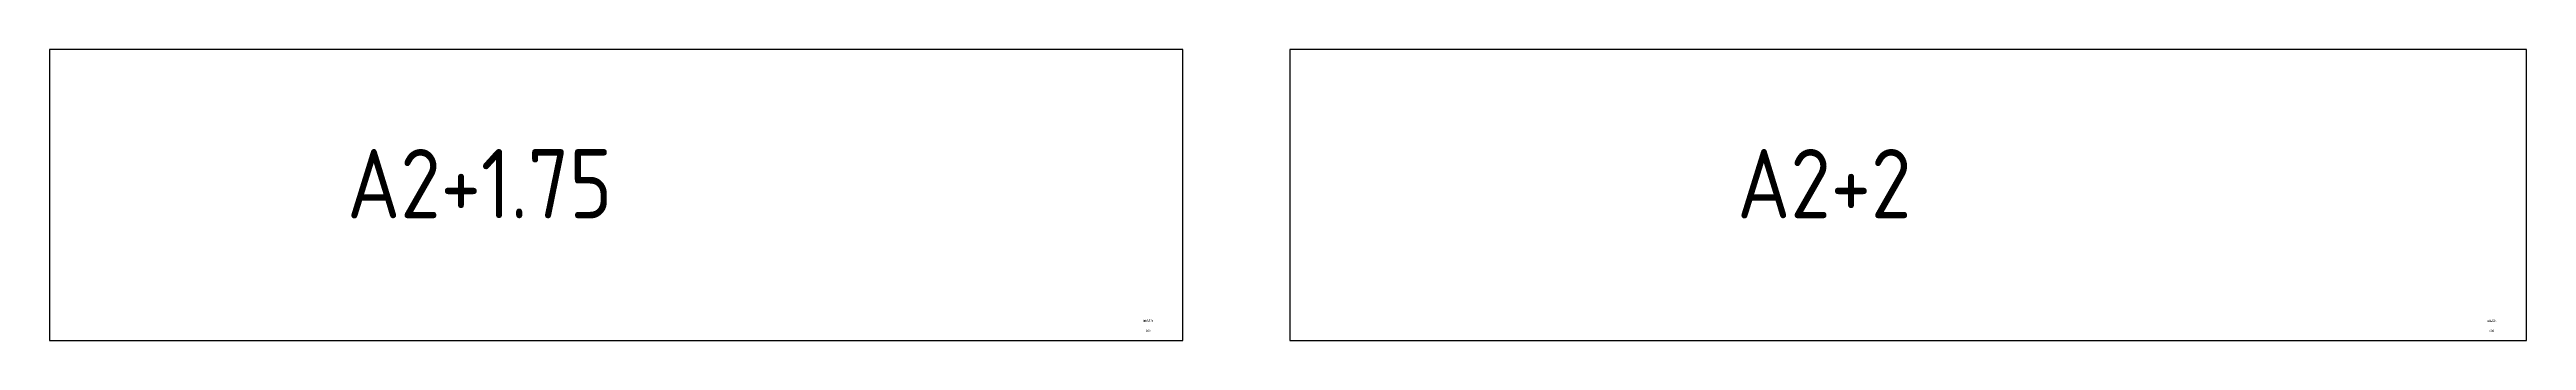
# Model space of a CAD drawing. Extents: x 23172 to 36869, y 13625 to 17099.
# Drawn here: x 33300 to 36869, y 15660 to 16080 of the extents above; entities that cross this region are included whole.
import ezdxf
from ezdxf.enums import TextEntityAlignment as Align

# ---------------------------------------------------------------- set-up
doc = ezdxf.new("R2010")
doc.units = 0
doc.header["$LTSCALE"] = 1000
doc.header["$MEASUREMENT"] = 0
doc.layers.add('MyTitleBlock', color=3, linetype='Continuous')
doc.styles.add('MyTitleBlockStyle', font='arial.ttf')
doc.styles.get("Standard").update_dxf_attribs({"font": 'gbenor.shx', "bigfont": 'gbcbig.shx'})

# ---------------------------------------------------------------- blocks, each defined once
blk = doc.blocks.new('MyTitleBlock_A2+1.75')
at = {"layer": 'MyTitleBlock'}
blk.add_lwpolyline([(-1633.5, 0), (0, 0), (0, 420), (-1633.5, 420)], close=True, dxfattribs=at)
at = {"layer": 'MyTitleBlock', "style": 'MyTitleBlockStyle'}
for tag, p in [('DRAWSCALE', (-60, 54)), ('DRAWNUM', (-50, 14))]:
    blk.add_attdef(tag, text='', height=3, dxfattribs=at).set_placement(p, align=Align.MIDDLE_CENTER)
at = {"layer": 'MyTitleBlock', "style": 'MyTitleBlockStyle', "width": 0.8}
blk.add_attdef('DRAWTITLE', text='', height=3, dxfattribs=at).set_placement((-50.1, 28.4), align=Align.MIDDLE_CENTER)
at = {"layer": 'MyTitleBlock', "style": 'MyTitleBlockStyle', "flags": 1}
blk.add_attdef('PAGESIZE', text='', height=1, dxfattribs=at).set_placement((-9.8, 6.8), align=Align.RIGHT)
blk = doc.blocks.new('MyTitleBlock_A2+2')
at = {"layer": 'MyTitleBlock'}
blk.add_lwpolyline([(-1782, 0), (0, 0), (0, 420), (-1782, 420)], close=True, dxfattribs=at)
at = {"layer": 'MyTitleBlock', "style": 'MyTitleBlockStyle'}
for tag, p in [('DRAWSCALE', (-60, 54)), ('DRAWNUM', (-50, 14))]:
    blk.add_attdef(tag, text='', height=3, dxfattribs=at).set_placement(p, align=Align.MIDDLE_CENTER)
at = {"layer": 'MyTitleBlock', "style": 'MyTitleBlockStyle', "width": 0.8}
blk.add_attdef('DRAWTITLE', text='', height=3, dxfattribs=at).set_placement((-50.1, 28.4), align=Align.MIDDLE_CENTER)
at = {"layer": 'MyTitleBlock', "style": 'MyTitleBlockStyle', "flags": 1}
blk.add_attdef('PAGESIZE', text='', height=1, dxfattribs=at).set_placement((-9.8, 6.8), align=Align.RIGHT)

msp = doc.modelspace()

# ---------------------------------------------------------------- block references
at = {"layer": 'MyTitleBlock'}
for name, p in [('MyTitleBlock_A2+1.75', (34933.1, 15659.6)), ('MyTitleBlock_A2+2', (36869.4, 15659.6))]:
    msp.add_blockref(name, p, dxfattribs=at).add_auto_attribs({'DRAWTITLE': '图纸名称', 'DRAWNUM': '000'})

# ---------------------------------------------------------------- texts
for s, p in [('A2+1.75', (33728.5, 15836)), ('A2+2', (35731.9, 15836))]:
    msp.add_text(s, height=100).set_placement(p)

doc.saveas('drawing.dxf')
